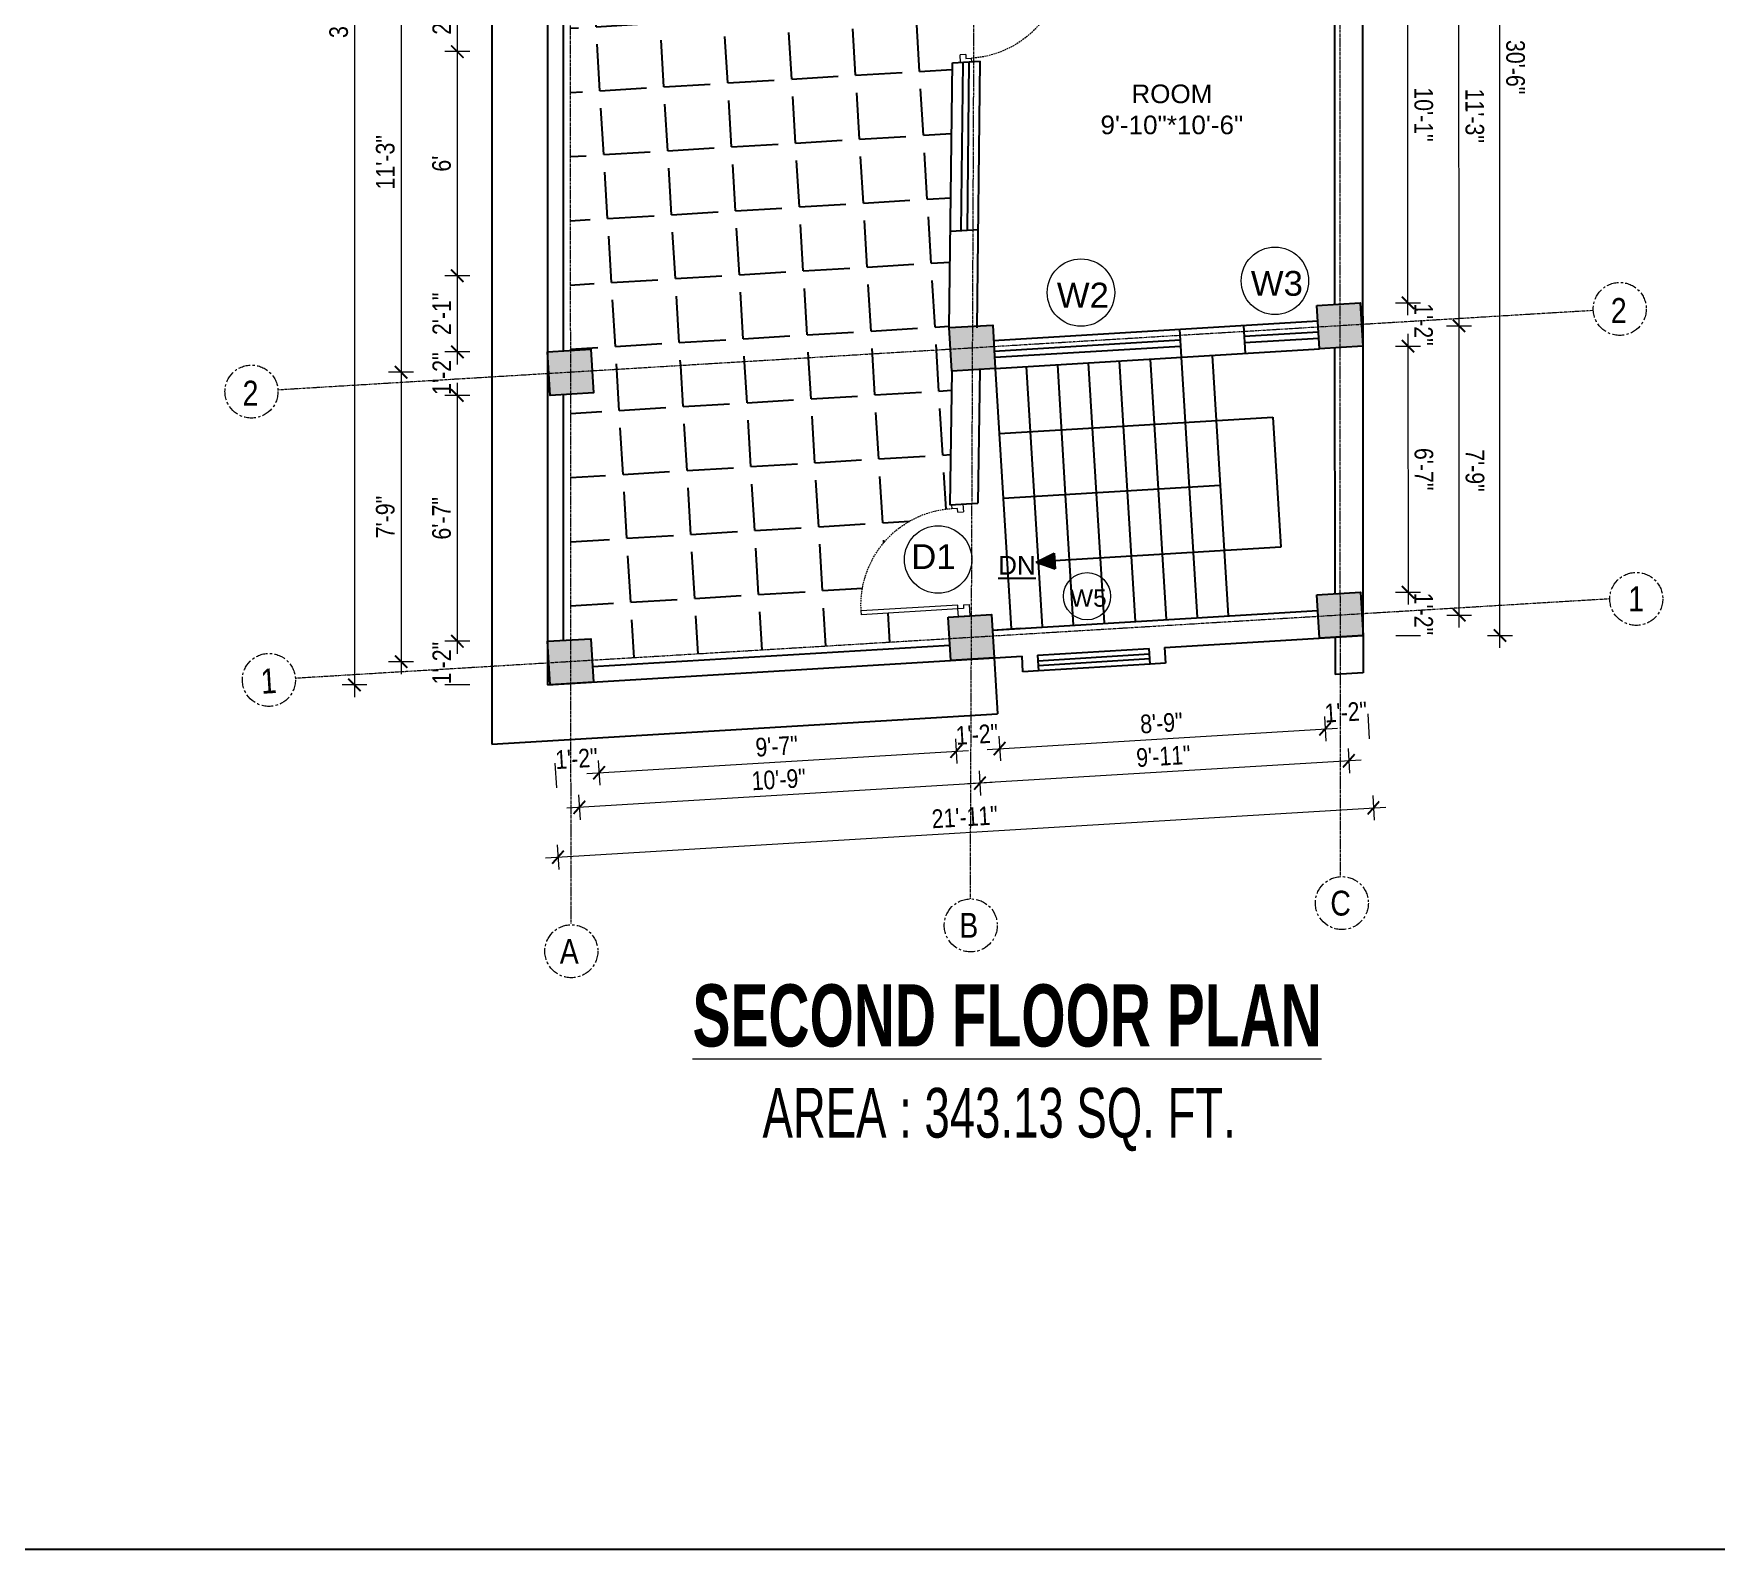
# Model space of a CAD drawing. Header units: inches. Extents: x -10117506 to -5032697, y -6529230 to -3254494.
# Drawn here: x -5048944 to -5048403, y -3257343 to -3256855 of the extents above; entities that cross this region are included whole.
import ezdxf

# ---------------------------------------------------------------- set-up
doc = ezdxf.new("R2010")
doc.units = ezdxf.units.IN
doc.header["$LTSCALE"] = 2
doc.header["$MEASUREMENT"] = 0
doc.header["$PDMODE"] = 34
doc.linetypes.add('CENTER', pattern=[2, 1.25, -0.25, 0.25, -0.25])
doc.linetypes.add('HIDDEN', pattern=[0.375, 0.25, -0.125])
doc.layers.get('0').update_dxf_attribs({"linetype": 'CONTINUOUS'})
doc.layers.get('DEFPOINTS').update_dxf_attribs({"color": 141, "linetype": 'CONTINUOUS'})
doc.layers.add('A-Hatch', color=7, linetype='CONTINUOUS')
for name, color, linetype, lineweight in [('Annotate-Lite.w', 177, 'CONTINUOUS', 9), ('Annotations-Bold.w', 177, 'CONTINUOUS', 13), ('DIM 1-100', 4, 'CONTINUOUS', 13), ('Door-Window.w', 4, 'CONTINUOUS', 15), ('TEXT', 181, 'CONTINUOUS', 25), ('Text-100.w', 254, 'CONTINUOUS', 9)]:
    doc.layers.add(name, color=color, linetype=linetype, lineweight=lineweight)
doc.styles.add('ARAIL', font='ARIALN.TTF')
doc.styles.add('Arial', font='arial.ttf', dxfattribs={"width": 0.8, "height": 12})
doc.styles.add('arial.', font='arial.ttf')
doc.styles.add('gaurav', font='arial.ttf')
doc.styles.get("Standard").update_dxf_attribs({"font": 'ARIALN.TTF'})
doc.dimstyles.new('1 by 96', dxfattribs={"dimtxt": 6, "dimasz": 4, "dimexe": 4, "dimexo": 4, "dimgap": 2, "dimtad": 1, "dimdec": 0, "dimzin": 0, "dimdsep": 46, "dimlunit": 4, "dimtxsty": 'Standard', "dimblk": 'ARCHTICK', "dimcen": 0, "dimdle": 4, "dimadec": 0, "dimazin": 0, "dimtfac": 1, "dimtdec": 0, "dimtix": 1, "dimtofl": 0, "dimtmove": 1, "dimatfit": 3, "dimldrblk": 'ARCHTICK', "dimfxl": 4, "dimfxlon": 1, "dimtolj": 1, "dimtzin": 0, "dimlwd": -1, "dimlwe": -1, "dimarcsym": 0})
pattern_1 = [(3.45713447, (-205718.823, 300270.725), (-1.243724074, 20.587466465), [15, -5.625]), (93.45713447, (-205718.823, 300270.725), (-20.587466465, -1.243724074), [15, -5.625])]

# ---------------------------------------------------------------- blocks, each defined once
blk = doc.blocks.new('3-0')
at = {"ltscale": 3}
for p, q in [((11063.05, 10097.68), (11065.97, 10099.9)), ((11063.05, 10097.68), (11064.53, 10095.73)), ((11065.99, 10096.84), (11064.53, 10095.73)), ((11065.25, 10097.81), (11066.71, 10098.92)), ((11065.99, 10096.84), (11065.25, 10097.81)), ((11065.97, 10099.9), (11066.71, 10098.92)), ((11085.5, 10074.13), (11110.32, 10092.96)), ((11086.24, 10073.15), (11111.05, 10091.97)), ((11111.05, 10091.97), (11110.32, 10092.96)), ((11084.04, 10073.02), (11082.57, 10071.91)), ((11082.57, 10071.91), (11084.79, 10068.98)), ((11084.04, 10073.02), (11084.78, 10072.04)), ((11084.78, 10072.04), (11086.24, 10073.15)), ((11084.79, 10068.98), (11087.72, 10071.2)), ((11086.24, 10073.15), (11085.5, 10074.13)), ((11087.72, 10071.2), (11086.24, 10073.15))]:
    blk.add_line(p, q, dxfattribs=at)
at = {"layer": 'Door-Window.w', "color": 9, "linetype": 'HIDDEN', "lineweight": 18}
blk.add_arc((11085.5, 10074.13), 31.16, 37.1906, 127.1465, dxfattribs=at)
blk = doc.blocks.new('*D1120')
at = {"layer": 'DEFPOINTS', "color": 0, "ltscale": 0.5, "transparency": 16777216}
for p in [(-5048778.03, -3257064.18), (-5048764.05, -3257063.33), (-5048762.29, -3257092.53)]:
    blk.add_point(p, dxfattribs=at)
at = {"layer": 'DIM 1-100', "color": 0, "ltscale": 0.5, "transparency": 16777216}
for p, q in [((-5048776.51, -3257089.38), (-5048776.02, -3257097.37)), ((-5048762.53, -3257088.54), (-5048762.05, -3257096.52))]:
    blk.add_line(p, q, dxfattribs=at)
at = {"layer": 'DIM 1-100', "color": 0, "ltscale": 0.5, "transparency": 16777216, "insert": (-5048769.58, -3257087.95), "char_height": 6, "attachment_point": 5, "rotation": 3.4571}
blk.add_mtext('\\A1;1\'-2"', dxfattribs=at)
blk = doc.blocks.new('_ArchTick')
at = {"color": 0, "linetype": 'ByBlock', "const_width": 0.15}
blk.add_lwpolyline([(-0.5, -0.5), (0.5, 0.5)], dxfattribs=at)
blk = doc.blocks.new('*D1121')
at = {"layer": 'DEFPOINTS', "color": 0, "ltscale": 0.5, "transparency": 16777216}
for p in [(-5048649.05, -3257056.39), (-5048764.05, -3257063.33), (-5048647.28, -3257085.58)]:
    blk.add_point(p, dxfattribs=at)
at = {"layer": 'DIM 1-100', "color": 0, "ltscale": 0.5, "transparency": 16777216}
for p, q in [((-5048647.52, -3257081.59), (-5048647.04, -3257089.57)), ((-5048766.28, -3257092.77), (-5048643.29, -3257085.34)), ((-5048762.53, -3257088.54), (-5048762.05, -3257096.52))]:
    blk.add_line(p, q, dxfattribs=at)
at = {"layer": 'DIM 1-100', "color": 0, "ltscale": 0.5, "transparency": 16777216, "xscale": 4, "yscale": 4, "zscale": 4}
for p, rotation in [((-5048647.28, -3257085.58), 3.457134468962462), ((-5048762.29, -3257092.53), 183.4571344689624)]:
    blk.add_blockref('_ArchTick', p, dxfattribs=dict(at, rotation=rotation))
at = {"layer": 'DIM 1-100', "color": 0, "ltscale": 0.5, "transparency": 16777216, "insert": (-5048705.09, -3257084), "char_height": 6, "attachment_point": 5, "rotation": 3.4571}
blk.add_mtext('\\A1;9\'-7"', dxfattribs=at)
blk = doc.blocks.new('*D1122')
at = {"layer": 'DEFPOINTS', "color": 0, "ltscale": 0.5, "transparency": 16777216}
for p in [(-5048635.07, -3257055.54), (-5048649.05, -3257056.39), (-5048633.31, -3257084.74)]:
    blk.add_point(p, dxfattribs=at)
at = {"layer": 'DIM 1-100', "color": 0, "ltscale": 0.5, "transparency": 16777216}
for p, q in [((-5048647.52, -3257081.59), (-5048647.04, -3257089.57)), ((-5048633.55, -3257080.75), (-5048633.07, -3257088.73))]:
    blk.add_line(p, q, dxfattribs=at)
at = {"layer": 'DIM 1-100', "color": 0, "ltscale": 0.5, "transparency": 16777216, "insert": (-5048640.6, -3257080.16), "char_height": 6, "attachment_point": 5, "rotation": 3.4571}
blk.add_mtext('\\A1;1\'-2"', dxfattribs=at)
blk = doc.blocks.new('*D1123')
at = {"layer": 'DEFPOINTS', "color": 0, "ltscale": 0.5, "transparency": 16777216}
for p in [(-5048530.26, -3257049.21), (-5048635.07, -3257055.54), (-5048528.5, -3257078.41)]:
    blk.add_point(p, dxfattribs=at)
at = {"layer": 'DIM 1-100', "color": 0, "ltscale": 0.5, "transparency": 16777216}
for p, q in [((-5048528.74, -3257074.41), (-5048528.26, -3257082.4)), ((-5048637.3, -3257084.98), (-5048524.51, -3257078.17)), ((-5048633.55, -3257080.75), (-5048633.07, -3257088.73))]:
    blk.add_line(p, q, dxfattribs=at)
at = {"layer": 'DIM 1-100', "color": 0, "ltscale": 0.5, "transparency": 16777216, "xscale": 4, "yscale": 4, "zscale": 4}
for p, rotation in [((-5048528.5, -3257078.41), 3.457134468962462), ((-5048633.31, -3257084.74), 183.4571344689624)]:
    blk.add_blockref('_ArchTick', p, dxfattribs=dict(at, rotation=rotation))
at = {"layer": 'DIM 1-100', "color": 0, "ltscale": 0.5, "transparency": 16777216, "insert": (-5048581.21, -3257076.52), "char_height": 6, "attachment_point": 5, "rotation": 3.4571}
blk.add_mtext('\\A1;8\'-9"', dxfattribs=at)
blk = doc.blocks.new('*D1124')
at = {"layer": 'DEFPOINTS', "color": 0, "ltscale": 0.5, "transparency": 16777216}
for p in [(-5048530.26, -3257049.21), (-5048516.29, -3257048.37), (-5048514.52, -3257077.56)]:
    blk.add_point(p, dxfattribs=at)
at = {"layer": 'DIM 1-100', "color": 0, "ltscale": 0.5, "transparency": 16777216}
for p, q in [((-5048528.74, -3257074.41), (-5048528.26, -3257082.4)), ((-5048514.76, -3257073.57), (-5048514.28, -3257081.55))]:
    blk.add_line(p, q, dxfattribs=at)
at = {"layer": 'DIM 1-100', "color": 0, "ltscale": 0.5, "transparency": 16777216, "insert": (-5048521.81, -3257072.98), "char_height": 6, "attachment_point": 5, "rotation": 3.4571}
blk.add_mtext('\\A1;1\'-2"', dxfattribs=at)
blk = doc.blocks.new('*D1125')
at = {"layer": 'DEFPOINTS', "color": 0, "ltscale": 0.5, "transparency": 16777216}
for p in [(-5048523.7, -3257041.8), (-5048642.48, -3257048.98), (-5048639.65, -3257095.86)]:
    blk.add_point(p, dxfattribs=at)
at = {"layer": 'DIM 1-100', "color": 0, "ltscale": 0.5, "transparency": 16777216}
for p, q in [((-5048521.11, -3257084.69), (-5048520.62, -3257092.67)), ((-5048516.87, -3257088.44), (-5048643.64, -3257096.1)), ((-5048639.89, -3257091.86), (-5048639.41, -3257099.85))]:
    blk.add_line(p, q, dxfattribs=at)
at = {"layer": 'DIM 1-100', "color": 0, "ltscale": 0.5, "transparency": 16777216, "xscale": 4, "yscale": 4, "zscale": 4}
for p, rotation in [((-5048520.86, -3257088.68), 3.45713446896247), ((-5048639.65, -3257095.86), 183.4571344689624)]:
    blk.add_blockref('_ArchTick', p, dxfattribs=dict(at, rotation=rotation))
at = {"layer": 'DIM 1-100', "color": 0, "ltscale": 0.5, "transparency": 16777216, "insert": (-5048580.56, -3257087.21), "char_height": 6, "attachment_point": 5, "rotation": 3.4571}
blk.add_mtext('\\A1;9\'-11"', dxfattribs=at)
blk = doc.blocks.new('*D1126')
at = {"layer": 'DEFPOINTS', "color": 0, "ltscale": 0.5, "transparency": 16777216}
for p in [(-5048642.48, -3257048.98), (-5048771.46, -3257056.77), (-5048768.63, -3257103.65)]:
    blk.add_point(p, dxfattribs=at)
at = {"layer": 'DIM 1-100', "color": 0, "ltscale": 0.5, "transparency": 16777216}
for p, q in [((-5048639.89, -3257091.86), (-5048639.41, -3257099.85)), ((-5048635.66, -3257095.62), (-5048772.62, -3257103.89)), ((-5048768.87, -3257099.66), (-5048768.39, -3257107.64))]:
    blk.add_line(p, q, dxfattribs=at)
at = {"layer": 'DIM 1-100', "color": 0, "ltscale": 0.5, "transparency": 16777216, "xscale": 4, "yscale": 4, "zscale": 4}
for p, rotation in [((-5048639.65, -3257095.86), 3.45713446896247), ((-5048768.63, -3257103.65), 183.4571344689624)]:
    blk.add_blockref('_ArchTick', p, dxfattribs=dict(at, rotation=rotation))
at = {"layer": 'DIM 1-100', "color": 0, "ltscale": 0.5, "transparency": 16777216, "insert": (-5048704.44, -3257094.7), "char_height": 6, "attachment_point": 5, "rotation": 3.4571}
blk.add_mtext('\\A1;10\'-9"', dxfattribs=at)
blk = doc.blocks.new('*D1127')
at = {"layer": 'DEFPOINTS', "color": 0, "ltscale": 0.5, "transparency": 16777216}
for p in [(-5048516.29, -3257048.37), (-5048778.87, -3257064.23), (-5048512.94, -3257103.84)]:
    blk.add_point(p, dxfattribs=at)
at = {"layer": 'DIM 1-100', "color": 0, "ltscale": 0.5, "transparency": 16777216}
for p, q in [((-5048779.51, -3257119.94), (-5048508.94, -3257103.6)), ((-5048513.18, -3257099.85), (-5048512.69, -3257107.83)), ((-5048775.76, -3257115.71), (-5048775.28, -3257123.69))]:
    blk.add_line(p, q, dxfattribs=at)
at = {"layer": 'DIM 1-100', "color": 0, "ltscale": 0.5, "transparency": 16777216, "xscale": 4, "yscale": 4, "zscale": 4}
for p, rotation in [((-5048512.94, -3257103.84), 3.457134468962462), ((-5048775.52, -3257119.7), 183.4571344689624)]:
    blk.add_blockref('_ArchTick', p, dxfattribs=dict(at, rotation=rotation))
at = {"layer": 'DIM 1-100', "color": 0, "ltscale": 0.5, "transparency": 16777216, "insert": (-5048644.53, -3257106.77), "char_height": 6, "attachment_point": 5, "rotation": 3.4571}
blk.add_mtext('\\A1;21\'-11"', dxfattribs=at)
blk = doc.blocks.new('*D1128')
at = {"layer": 'DEFPOINTS', "color": 0, "ltscale": 0.5, "transparency": 16777216}
for p in [(-5048523.74, -3256948.63), (-5048485.36, -3256948.62), (-5048523.7, -3257041.8)]:
    blk.add_point(p, dxfattribs=at)
at = {"layer": 'DIM 1-100', "color": 0, "ltscale": 0.5, "transparency": 16777216}
for p, q in [((-5048485.32, -3257045.78), (-5048485.37, -3256944.62)), ((-5048489.36, -3256948.62), (-5048481.36, -3256948.61)), ((-5048489.32, -3257041.79), (-5048481.32, -3257041.78))]:
    blk.add_line(p, q, dxfattribs=at)
at = {"layer": 'DIM 1-100', "color": 0, "ltscale": 0.5, "transparency": 16777216, "xscale": 4, "yscale": 4, "zscale": 4}
for p, rotation in [((-5048485.36, -3256948.62), 90.02489108043177), ((-5048485.32, -3257041.78), 270.0248910804318)]:
    blk.add_blockref('_ArchTick', p, dxfattribs=dict(at, rotation=rotation))
at = {"layer": 'DIM 1-100', "color": 0, "ltscale": 0.5, "transparency": 16777216, "insert": (-5048480.28, -3256995.2), "char_height": 6, "attachment_point": 5, "rotation": 270.0249}
blk.add_mtext('\\A1;7\'-9"', dxfattribs=at)
blk = doc.blocks.new('*D1129')
at = {"layer": 'DEFPOINTS', "color": 0, "ltscale": 0.5, "transparency": 16777216}
for p in [(-5048516.45, -3256682.37), (-5048472.35, -3256682.35), (-5048516.29, -3257048.37)]:
    blk.add_point(p, dxfattribs=at)
at = {"layer": 'DIM 1-100', "color": 0, "ltscale": 0.5, "transparency": 16777216}
for p, q in [((-5048472.19, -3257052.35), (-5048472.35, -3256678.35)), ((-5048476.35, -3256682.35), (-5048468.35, -3256682.34)), ((-5048476.19, -3257048.35), (-5048468.19, -3257048.34))]:
    blk.add_line(p, q, dxfattribs=at)
at = {"layer": 'DIM 1-100', "color": 0, "ltscale": 0.5, "transparency": 16777216, "xscale": 4, "yscale": 4, "zscale": 4}
for p, rotation in [((-5048472.35, -3256682.35), 90.02489108051843), ((-5048472.19, -3257048.35), 270.0248910805184)]:
    blk.add_blockref('_ArchTick', p, dxfattribs=dict(at, rotation=rotation))
at = {"layer": 'DIM 1-100', "color": 0, "ltscale": 0.5, "transparency": 16777216, "insert": (-5048467.21, -3256865.34), "char_height": 6, "attachment_point": 5, "rotation": 270.0249}
blk.add_mtext('\\A1;30\'-6"', dxfattribs=at)
blk = doc.blocks.new('*D1130')
at = {"layer": 'DEFPOINTS', "color": 0, "ltscale": 0.5, "transparency": 16777216}
for p in [(-5048517.17, -3256941.22), (-5048501.82, -3256941.22), (-5048516.33, -3256955.2)]:
    blk.add_point(p, dxfattribs=at)
at = {"layer": 'DIM 1-100', "color": 0, "ltscale": 0.5, "transparency": 16777216}
for p, q in [((-5048505.82, -3256941.22), (-5048497.82, -3256941.22)), ((-5048505.81, -3256955.19), (-5048497.81, -3256955.19))]:
    blk.add_line(p, q, dxfattribs=at)
at = {"layer": 'DIM 1-100', "color": 0, "ltscale": 0.5, "transparency": 16777216, "insert": (-5048496.8, -3256948.2), "char_height": 6, "attachment_point": 5, "rotation": 270.0249}
blk.add_mtext('\\A1;1\'-2"', dxfattribs=at)
blk = doc.blocks.new('*D1131')
at = {"layer": 'DEFPOINTS', "color": 0, "ltscale": 0.5, "transparency": 16777216}
for p in [(-5048516.33, -3256955.2), (-5048517.13, -3257034.39), (-5048501.78, -3257034.38)]:
    blk.add_point(p, dxfattribs=at)
at = {"layer": 'DIM 1-100', "color": 0, "ltscale": 0.5, "transparency": 16777216}
for p, q in [((-5048501.82, -3256951.19), (-5048501.78, -3257038.38)), ((-5048505.81, -3256955.19), (-5048497.81, -3256955.19)), ((-5048505.78, -3257034.39), (-5048497.78, -3257034.38))]:
    blk.add_line(p, q, dxfattribs=at)
at = {"layer": 'DIM 1-100', "color": 0, "ltscale": 0.5, "transparency": 16777216, "xscale": 4, "yscale": 4, "zscale": 4}
for p, rotation in [((-5048501.81, -3256955.19), 90.02489108108311), ((-5048501.78, -3257034.38), 270.0248910810831)]:
    blk.add_blockref('_ArchTick', p, dxfattribs=dict(at, rotation=rotation))
at = {"layer": 'DIM 1-100', "color": 0, "ltscale": 0.5, "transparency": 16777216, "insert": (-5048496.73, -3256994.79), "char_height": 6, "attachment_point": 5, "rotation": 270.0249}
blk.add_mtext('\\A1;6\'-7"', dxfattribs=at)
blk = doc.blocks.new('*D1132')
at = {"layer": 'DEFPOINTS', "color": 0, "ltscale": 0.5, "transparency": 16777216}
for p in [(-5048517.13, -3257034.39), (-5048516.29, -3257048.37), (-5048501.77, -3257048.36)]:
    blk.add_point(p, dxfattribs=at)
at = {"layer": 'DIM 1-100', "color": 0, "ltscale": 0.5, "transparency": 16777216}
for p, q in [((-5048505.78, -3257034.39), (-5048497.78, -3257034.38)), ((-5048505.77, -3257048.36), (-5048497.77, -3257048.36))]:
    blk.add_line(p, q, dxfattribs=at)
at = {"layer": 'DIM 1-100', "color": 0, "ltscale": 0.5, "transparency": 16777216, "insert": (-5048496.76, -3257041.37), "char_height": 6, "attachment_point": 5, "rotation": 270.0249}
blk.add_mtext('\\A1;1\'-2"', dxfattribs=at)
blk = doc.blocks.new('*D1133')
at = {"layer": 'DEFPOINTS', "color": 0, "ltscale": 0.5, "transparency": 16777216}
for p in [(-5048516.39, -3256819.96), (-5048501.87, -3256819.95), (-5048517.17, -3256941.22)]:
    blk.add_point(p, dxfattribs=at)
at = {"layer": 'DIM 1-100', "color": 0, "ltscale": 0.5, "transparency": 16777216}
for p, q in [((-5048501.82, -3256945.22), (-5048501.87, -3256815.95)), ((-5048505.87, -3256819.95), (-5048497.87, -3256819.95)), ((-5048505.82, -3256941.22), (-5048497.82, -3256941.22))]:
    blk.add_line(p, q, dxfattribs=at)
at = {"layer": 'DIM 1-100', "color": 0, "ltscale": 0.5, "transparency": 16777216, "xscale": 4, "yscale": 4, "zscale": 4}
for p, rotation in [((-5048501.87, -3256819.95), 90.02489108108311), ((-5048501.82, -3256941.22), 270.0248910810831)]:
    blk.add_blockref('_ArchTick', p, dxfattribs=dict(at, rotation=rotation))
at = {"layer": 'DIM 1-100', "color": 0, "ltscale": 0.5, "transparency": 16777216, "insert": (-5048496.78, -3256880.58), "char_height": 6, "attachment_point": 5, "rotation": 270.0249}
blk.add_mtext('\\A1;10\'-1"', dxfattribs=at)
blk = doc.blocks.new('*D1145')
at = {"layer": 'DEFPOINTS', "color": 0, "ltscale": 0.5, "transparency": 16777216}
for p in [(-5048523.8, -3256813.39), (-5048485.42, -3256813.37), (-5048523.74, -3256948.63)]:
    blk.add_point(p, dxfattribs=at)
at = {"layer": 'DIM 1-100', "color": 0, "ltscale": 0.5, "transparency": 16777216}
for p, q in [((-5048485.36, -3256952.62), (-5048485.43, -3256809.37)), ((-5048489.42, -3256813.38), (-5048481.42, -3256813.37)), ((-5048489.36, -3256948.62), (-5048481.36, -3256948.61))]:
    blk.add_line(p, q, dxfattribs=at)
at = {"layer": 'DIM 1-100', "color": 0, "ltscale": 0.5, "transparency": 16777216, "xscale": 4, "yscale": 4, "zscale": 4}
for p, rotation in [((-5048485.42, -3256813.37), 90.02489108108311), ((-5048485.36, -3256948.62), 270.0248910810831)]:
    blk.add_blockref('_ArchTick', p, dxfattribs=dict(at, rotation=rotation))
at = {"layer": 'DIM 1-100', "color": 0, "ltscale": 0.5, "transparency": 16777216, "insert": (-5048480.33, -3256880.99), "char_height": 6, "attachment_point": 5, "rotation": 270.0249}
blk.add_mtext('\\A1;11\'-3"', dxfattribs=at)
blk = doc.blocks.new('*D1100')
at = {"layer": 'DEFPOINTS', "color": 0, "ltscale": 0.5, "transparency": 16777216}
for p in [(-5048778.03, -3256835.76), (-5048807.93, -3256860.36), (-5048778.87, -3256860.36)]:
    blk.add_point(p, dxfattribs=at)
at = {"layer": 'DIM 1-100', "color": 0, "ltscale": 0.5, "transparency": 16777216}
for p, q in [((-5048807.93, -3256831.76), (-5048807.93, -3256864.36)), ((-5048803.93, -3256835.76), (-5048811.93, -3256835.76)), ((-5048803.93, -3256860.36), (-5048811.93, -3256860.36))]:
    blk.add_line(p, q, dxfattribs=at)
at = {"layer": 'DIM 1-100', "color": 0, "ltscale": 0.5, "transparency": 16777216, "xscale": 4, "yscale": 4, "zscale": 4}
for p, rotation in [((-5048807.93, -3256835.76), 90), ((-5048807.93, -3256860.36), 270)]:
    blk.add_blockref('_ArchTick', p, dxfattribs=dict(at, rotation=rotation))
at = {"layer": 'DIM 1-100', "color": 0, "ltscale": 0.5, "transparency": 16777216, "insert": (-5048812.94, -3256848.06), "char_height": 6, "attachment_point": 5, "rotation": 90}
blk.add_mtext('\\A1;2\'-1"', dxfattribs=at)
blk = doc.blocks.new('*D1101')
at = {"layer": 'DEFPOINTS', "color": 0, "ltscale": 0.5, "transparency": 16777216}
for p in [(-5048778.87, -3256860.36), (-5048807.93, -3256932.49), (-5048778.87, -3256932.49)]:
    blk.add_point(p, dxfattribs=at)
at = {"layer": 'DIM 1-100', "color": 0, "ltscale": 0.5, "transparency": 16777216}
for p, q in [((-5048803.93, -3256860.36), (-5048811.93, -3256860.36)), ((-5048807.93, -3256856.36), (-5048807.93, -3256936.49)), ((-5048803.93, -3256932.49), (-5048811.93, -3256932.49))]:
    blk.add_line(p, q, dxfattribs=at)
at = {"layer": 'DIM 1-100', "color": 0, "ltscale": 0.5, "transparency": 16777216, "xscale": 4, "yscale": 4, "zscale": 4}
for p, rotation in [((-5048807.93, -3256860.36), 90), ((-5048807.93, -3256932.49), 270)]:
    blk.add_blockref('_ArchTick', p, dxfattribs=dict(at, rotation=rotation))
at = {"layer": 'DIM 1-100', "color": 0, "ltscale": 0.5, "transparency": 16777216, "insert": (-5048812.99, -3256896.42), "char_height": 6, "attachment_point": 5, "rotation": 90}
blk.add_mtext("\\A1;6'", dxfattribs=at)
blk = doc.blocks.new('*D1102')
at = {"layer": 'DEFPOINTS', "color": 0, "ltscale": 0.5, "transparency": 16777216}
for p in [(-5048778.87, -3256932.49), (-5048807.93, -3256957.03), (-5048778.87, -3256957.03)]:
    blk.add_point(p, dxfattribs=at)
at = {"layer": 'DIM 1-100', "color": 0, "ltscale": 0.5, "transparency": 16777216}
for p, q in [((-5048807.93, -3256928.49), (-5048807.93, -3256961.03)), ((-5048803.93, -3256932.49), (-5048811.93, -3256932.49)), ((-5048803.93, -3256957.03), (-5048811.93, -3256957.03))]:
    blk.add_line(p, q, dxfattribs=at)
at = {"layer": 'DIM 1-100', "color": 0, "ltscale": 0.5, "transparency": 16777216, "xscale": 4, "yscale": 4, "zscale": 4}
for p, rotation in [((-5048807.93, -3256932.49), 90), ((-5048807.93, -3256957.03), 270)]:
    blk.add_blockref('_ArchTick', p, dxfattribs=dict(at, rotation=rotation))
at = {"layer": 'DIM 1-100', "color": 0, "ltscale": 0.5, "transparency": 16777216, "insert": (-5048812.94, -3256944.76), "char_height": 6, "attachment_point": 5, "rotation": 90}
blk.add_mtext('\\A1;2\'-1"', dxfattribs=at)
blk = doc.blocks.new('*D1103')
at = {"layer": 'DEFPOINTS', "color": 0, "ltscale": 0.5, "transparency": 16777216}
for p in [(-5048778.87, -3256957.03), (-5048807.93, -3256971.01), (-5048778.03, -3256971.01)]:
    blk.add_point(p, dxfattribs=at)
at = {"layer": 'DIM 1-100', "color": 0, "ltscale": 0.5, "transparency": 16777216}
for p, q in [((-5048803.93, -3256957.03), (-5048811.93, -3256957.03)), ((-5048803.93, -3256971.01), (-5048811.93, -3256971.01))]:
    blk.add_line(p, q, dxfattribs=at)
at = {"layer": 'DIM 1-100', "color": 0, "ltscale": 0.5, "transparency": 16777216, "insert": (-5048812.94, -3256964.02), "char_height": 6, "attachment_point": 5, "rotation": 90}
blk.add_mtext('\\A1;1\'-2"', dxfattribs=at)
blk = doc.blocks.new('*D1104')
at = {"layer": 'DEFPOINTS', "color": 0, "ltscale": 0.5, "transparency": 16777216}
for p in [(-5048778.03, -3256971.01), (-5048807.93, -3257050.2), (-5048778.87, -3257050.2)]:
    blk.add_point(p, dxfattribs=at)
at = {"layer": 'DIM 1-100', "color": 0, "ltscale": 0.5, "transparency": 16777216}
for p, q in [((-5048807.93, -3256967.01), (-5048807.93, -3257054.2)), ((-5048803.93, -3256971.01), (-5048811.93, -3256971.01)), ((-5048803.93, -3257050.2), (-5048811.93, -3257050.2))]:
    blk.add_line(p, q, dxfattribs=at)
at = {"layer": 'DIM 1-100', "color": 0, "ltscale": 0.5, "transparency": 16777216, "xscale": 4, "yscale": 4, "zscale": 4}
for p, rotation in [((-5048807.93, -3256971.01), 90), ((-5048807.93, -3257050.2), 270)]:
    blk.add_blockref('_ArchTick', p, dxfattribs=dict(at, rotation=rotation))
at = {"layer": 'DIM 1-100', "color": 0, "ltscale": 0.5, "transparency": 16777216, "insert": (-5048812.99, -3257010.61), "char_height": 6, "attachment_point": 5, "rotation": 90}
blk.add_mtext('\\A1;6\'-7"', dxfattribs=at)
blk = doc.blocks.new('*D1105')
at = {"layer": 'DEFPOINTS', "color": 0, "ltscale": 0.5, "transparency": 16777216}
for p in [(-5048778.87, -3257050.2), (-5048807.93, -3257064.23), (-5048778.87, -3257064.23)]:
    blk.add_point(p, dxfattribs=at)
at = {"layer": 'DIM 1-100', "color": 0, "ltscale": 0.5, "transparency": 16777216}
for p, q in [((-5048803.93, -3257050.2), (-5048811.93, -3257050.2)), ((-5048803.93, -3257064.23), (-5048811.93, -3257064.23))]:
    blk.add_line(p, q, dxfattribs=at)
at = {"layer": 'DIM 1-100', "color": 0, "ltscale": 0.5, "transparency": 16777216, "insert": (-5048812.94, -3257057.22), "char_height": 6, "attachment_point": 5, "rotation": 90}
blk.add_mtext('\\A1;1\'-2"', dxfattribs=at)
blk = doc.blocks.new('*D1112')
at = {"layer": 'DEFPOINTS', "color": 0, "ltscale": 0.5, "transparency": 16777216}
for p in [(-5048771.46, -3256828.35), (-5048826.04, -3256963.6), (-5048771.53, -3256963.6)]:
    blk.add_point(p, dxfattribs=at)
at = {"layer": 'DIM 1-100', "color": 0, "ltscale": 0.5, "transparency": 16777216}
for p, q in [((-5048826.04, -3256824.35), (-5048826.04, -3256967.6)), ((-5048822.04, -3256828.35), (-5048830.04, -3256828.35)), ((-5048822.04, -3256963.6), (-5048830.04, -3256963.6))]:
    blk.add_line(p, q, dxfattribs=at)
at = {"layer": 'DIM 1-100', "color": 0, "ltscale": 0.5, "transparency": 16777216, "xscale": 4, "yscale": 4, "zscale": 4}
for p, rotation in [((-5048826.04, -3256828.35), 90), ((-5048826.04, -3256963.6), 270)]:
    blk.add_blockref('_ArchTick', p, dxfattribs=dict(at, rotation=rotation))
at = {"layer": 'DIM 1-100', "color": 0, "ltscale": 0.5, "transparency": 16777216, "insert": (-5048831.11, -3256895.98), "char_height": 6, "attachment_point": 5, "rotation": 90}
blk.add_mtext('\\A1;11\'-3"', dxfattribs=at)
blk = doc.blocks.new('*D1113')
at = {"layer": 'DEFPOINTS', "color": 0, "ltscale": 0.5, "transparency": 16777216}
for p in [(-5048771.53, -3256963.6), (-5048826.04, -3257056.77), (-5048771.46, -3257056.77)]:
    blk.add_point(p, dxfattribs=at)
at = {"layer": 'DIM 1-100', "color": 0, "ltscale": 0.5, "transparency": 16777216}
for p, q in [((-5048822.04, -3256963.6), (-5048830.04, -3256963.6)), ((-5048826.04, -3256959.6), (-5048826.04, -3257060.77)), ((-5048822.04, -3257056.77), (-5048830.04, -3257056.77))]:
    blk.add_line(p, q, dxfattribs=at)
at = {"layer": 'DIM 1-100', "color": 0, "ltscale": 0.5, "transparency": 16777216, "xscale": 4, "yscale": 4, "zscale": 4}
for p, rotation in [((-5048826.04, -3256963.6), 90), ((-5048826.04, -3257056.77), 270)]:
    blk.add_blockref('_ArchTick', p, dxfattribs=dict(at, rotation=rotation))
at = {"layer": 'DIM 1-100', "color": 0, "ltscale": 0.5, "transparency": 16777216, "insert": (-5048831.11, -3257010.19), "char_height": 6, "attachment_point": 5, "rotation": 90}
blk.add_mtext('\\A1;7\'-9"', dxfattribs=at)
blk = doc.blocks.new('*D1114')
at = {"layer": 'DEFPOINTS', "color": 0, "ltscale": 0.5, "transparency": 16777216}
for p in [(-5048778.87, -3256630.18), (-5048841.05, -3257064.23), (-5048778.87, -3257064.23)]:
    blk.add_point(p, dxfattribs=at)
at = {"layer": 'DIM 1-100', "color": 0, "ltscale": 0.5, "transparency": 16777216}
for p, q in [((-5048841.05, -3256626.18), (-5048841.05, -3257068.23)), ((-5048837.05, -3256630.18), (-5048845.05, -3256630.18)), ((-5048837.05, -3257064.23), (-5048845.05, -3257064.23))]:
    blk.add_line(p, q, dxfattribs=at)
at = {"layer": 'DIM 1-100', "color": 0, "ltscale": 0.5, "transparency": 16777216, "xscale": 4, "yscale": 4, "zscale": 4}
for p, rotation in [((-5048841.05, -3256630.18), 90), ((-5048841.05, -3257064.23), 270)]:
    blk.add_blockref('_ArchTick', p, dxfattribs=dict(at, rotation=rotation))
at = {"layer": 'DIM 1-100', "color": 0, "ltscale": 0.5, "transparency": 16777216, "insert": (-5048846.11, -3256847.2), "char_height": 6, "attachment_point": 5, "rotation": 90}
blk.add_mtext('\\A1;36\'-2"', dxfattribs=at)

msp = doc.modelspace()

# ---------------------------------------------------------------- hatches: boundary and pattern name
at = {"ltscale": 0.5}
for points in [[(-5048517.17, -3256941.22), (-5048531.15, -3256942.07), (-5048530.3, -3256956.04), (-5048516.33, -3256955.2)], [(-5048635.53, -3256948.37), (-5048649.51, -3256949.22), (-5048648.66, -3256963.19), (-5048634.69, -3256962.35)], [(-5048764.9, -3256956.19), (-5048778.87, -3256957.03), (-5048778.03, -3256971.01), (-5048764.05, -3256970.16)], [(-5048517.13, -3257034.39), (-5048531.11, -3257035.24), (-5048530.26, -3257049.21), (-5048516.29, -3257048.37)], [(-5048635.91, -3257041.57), (-5048649.89, -3257042.41), (-5048649.05, -3257056.39), (-5048635.07, -3257055.54)], [(-5048764.9, -3257049.36), (-5048778.87, -3257050.2), (-5048778.03, -3257064.18), (-5048764.05, -3257063.33)]]:
    msp.add_hatch(color=1, dxfattribs=at).paths.add_polyline_path(points)
at = {"layer": 'A-Hatch', "ltscale": 0.5}
h = msp.add_hatch(dxfattribs=at)
h.set_pattern_fill('ANGLE', color=256, scale=75, angle=3.4571)
h.set_pattern_definition(pattern_1)
h.paths.add_polyline_path([(-5048648.41, -3256822.87), (-5048648.53, -3256820.93), (-5048764.48, -3256827.93), (-5048764.05, -3256834.92), (-5048771.63, -3256835.38), (-5048771.54, -3256956.59), (-5048764.9, -3256956.19), (-5048764.48, -3256963.18), (-5048649.31, -3256956.22), (-5048649.29, -3256952.86), (-5048649.51, -3256949.22), (-5048648.92, -3256898.32)])
h = msp.add_hatch(dxfattribs=at)
h.set_pattern_fill('ANGLE', color=256, scale=75, angle=3.4571)
h.set_pattern_definition(pattern_1)
edge = h.paths.add_edge_path()
edge.add_line((-5048648.66, -3256963.19), (-5048649.08, -3256956.21))
edge.add_line((-5048649.08, -3256956.21), (-5048764.48, -3256963.18))
edge.add_line((-5048764.48, -3256963.18), (-5048764.05, -3256970.16))
edge.add_line((-5048764.05, -3256970.16), (-5048771.53, -3256970.62))
edge.add_line((-5048771.53, -3256970.62), (-5048771.47, -3257049.76))
edge.add_line((-5048771.47, -3257049.76), (-5048764.9, -3257049.36))
edge.add_line((-5048764.9, -3257049.36), (-5048764.48, -3257056.35))
edge.add_line((-5048764.48, -3257056.35), (-5048649.47, -3257049.4))
edge.add_line((-5048649.47, -3257049.4), (-5048649.89, -3257042.41))
edge.add_line((-5048649.89, -3257042.41), (-5048649.85, -3257039.96))
edge.add_line((-5048649.85, -3257039.96), (-5048677.79, -3257041.64))
edge.add_line((-5048677.79, -3257041.64), (-5048677.89, -3257040.42))
edge.add_ellipse((-5048646.79, -3257038.54), major_axis=(23.64, 20.29), ratio=1, start_angle=54.0658, end_angle=142.8114, ccw=False)
edge.add_line((-5048649.35, -3257007.49), (-5048648.66, -3256963.19))
h = msp.add_hatch(dxfattribs=at)
h.set_pattern_fill('ANSI31', color=256, angle=3.4571)
h.set_pattern_definition([(48.4571344673, (-163130.3884, 302835.60131), (-0.093557471946, 0.0828975237451), [])])
h.paths.add_polyline_path([(-5048621.53, -3257024.67), (-5048615.47, -3257026.82), (-5048615.78, -3257021.81)])

# ---------------------------------------------------------------- linework, layer by layer
at = {"ltscale": 0.5}
for p, q in [((-5048796.87, -3256631.67), (-5048796.87, -3257083.35)), ((-5048516.29, -3257048.37), (-5048516.45, -3256682.37)), ((-5048525.33, -3256941.72), (-5048525.39, -3256820.5)), ((-5048778.87, -3256830.8), (-5048778.87, -3257064.23)), ((-5048773.87, -3256835.51), (-5048773.87, -3256956.73)), ((-5048649.51, -3256949.22), (-5048648.52, -3256864)), ((-5048648.52, -3256864), (-5048639.52, -3256863.46)), ((-5048645.65, -3256917.93), (-5048645.08, -3256863.8)), ((-5048643.64, -3256917.81), (-5048643.08, -3256863.68)), ((-5048640.51, -3256949.32), (-5048639.52, -3256863.46)), ((-5048649.15, -3256918.14), (-5048640.14, -3256917.6)), ((-5048635.23, -3256953.37), (-5048530.84, -3256947.06)), ((-5048575.34, -3256949.75), (-5048574.8, -3256958.73)), ((-5048554.8, -3256948.51), (-5048554.26, -3256957.49)), ((-5048554.59, -3256952), (-5048530.63, -3256950.55)), ((-5048554.47, -3256954), (-5048530.51, -3256952.55)), ((-5048575.13, -3256953.24), (-5048635.02, -3256956.86)), ((-5048575.01, -3256955.24), (-5048634.9, -3256958.86)), ((-5048634.69, -3256962.35), (-5048530.3, -3256956.04)), ((-5048564.82, -3256958.13), (-5048562.28, -3257000.05)), ((-5048525.29, -3257034.88), (-5048525.33, -3256955.74)), ((-5048648.66, -3256963.19), (-5048649.33, -3257006.31)), ((-5048639.65, -3256962.65), (-5048640.32, -3257005.77)), ((-5048634.69, -3256962.35), (-5048632.16, -3257004.27)), ((-5048624.71, -3256961.75), (-5048622.17, -3257003.67)), ((-5048614.72, -3256961.14), (-5048612.19, -3257003.07)), ((-5048604.74, -3256960.54), (-5048602.21, -3257002.46)), ((-5048594.76, -3256959.94), (-5048592.23, -3257001.86)), ((-5048584.78, -3256959.33), (-5048582.25, -3257001.26)), ((-5048574.8, -3256958.73), (-5048572.26, -3257000.65)), ((-5048773.87, -3256970.76), (-5048773.87, -3257049.9)), ((-5048633.42, -3256983.31), (-5048545.32, -3256977.99)), ((-5048545.32, -3256977.99), (-5048542.79, -3257019.91)), ((-5048562.28, -3257000.05), (-5048632.16, -3257004.27)), ((-5048582.25, -3257001.26), (-5048579.71, -3257043.18)), ((-5048572.26, -3257000.65), (-5048569.73, -3257042.58)), ((-5048562.28, -3257000.05), (-5048559.75, -3257041.97)), ((-5048649.33, -3257006.31), (-5048640.32, -3257005.77)), ((-5048632.16, -3257004.27), (-5048629.62, -3257046.2)), ((-5048622.17, -3257003.67), (-5048619.64, -3257045.59)), ((-5048612.19, -3257003.07), (-5048609.66, -3257044.99)), ((-5048602.21, -3257002.46), (-5048599.68, -3257044.39)), ((-5048592.23, -3257001.86), (-5048589.7, -3257043.78)), ((-5048621.53, -3257024.67), (-5048615.78, -3257021.81)), ((-5048615.78, -3257021.81), (-5048615.47, -3257026.82)), ((-5048542.79, -3257019.91), (-5048615.62, -3257024.31)), ((-5048621.53, -3257024.67), (-5048615.47, -3257026.82)), ((-5048635.61, -3257046.56), (-5048530.8, -3257040.23)), ((-5048635.61, -3257046.56), (-5048626.63, -3257046.02)), ((-5048580.17, -3257052.22), (-5048516.29, -3257048.37)), ((-5048525.29, -3257048.91), (-5048525.28, -3257060.93)), ((-5048516.29, -3257048.37), (-5048516.28, -3257060.39)), ((-5048778.87, -3257064.23), (-5048626.09, -3257055)), ((-5048764.36, -3257058.34), (-5048649.35, -3257051.39)), ((-5048635.07, -3257055.54), (-5048633.99, -3257073.51)), ((-5048625.79, -3257059.99), (-5048626.09, -3257055)), ((-5048621.1, -3257054.7), (-5048585.16, -3257052.53)), ((-5048621.1, -3257054.7), (-5048620.79, -3257059.69)), ((-5048620.99, -3257056.44), (-5048585.06, -3257054.27)), ((-5048620.9, -3257057.94), (-5048584.97, -3257055.77)), ((-5048584.86, -3257057.52), (-5048585.16, -3257052.53)), ((-5048580.17, -3257052.22), (-5048579.87, -3257057.22)), ((-5048620.79, -3257059.69), (-5048625.79, -3257059.99)), ((-5048584.86, -3257057.52), (-5048620.79, -3257059.69)), ((-5048579.87, -3257057.22), (-5048584.86, -3257057.52)), ((-5048516.28, -3257060.39), (-5048525.28, -3257060.93)), ((-5048796.87, -3257083.35), (-5048633.99, -3257073.51))]:
    msp.add_line(p, q, dxfattribs=at)
for points in [[(-5051055.86, -3256391.09), (-5047761.72, -3256391.09), (-5047761.72, -3257342.55), (-5051055.86, -3257342.55)], [(-5048531.15, -3256942.07), (-5048517.17, -3256941.22), (-5048516.33, -3256955.2), (-5048530.3, -3256956.04)], [(-5048649.51, -3256949.22), (-5048635.53, -3256948.37), (-5048634.69, -3256962.35), (-5048648.66, -3256963.19)], [(-5048778.87, -3256957.03), (-5048764.9, -3256956.19), (-5048764.05, -3256970.16), (-5048778.03, -3256971.01)], [(-5048531.11, -3257035.24), (-5048517.13, -3257034.39), (-5048516.29, -3257048.37), (-5048530.26, -3257049.21)], [(-5048649.89, -3257042.41), (-5048635.91, -3257041.57), (-5048635.07, -3257055.54), (-5048649.05, -3257056.39)], [(-5048778.87, -3257050.2), (-5048764.9, -3257049.36), (-5048764.05, -3257063.33), (-5048778.03, -3257064.18)]]:
    msp.add_lwpolyline(points, close=True, dxfattribs=at)
at = {"layer": 'Annotate-Lite.w', "ltscale": 0.005}
for centre, radius in [((-5048544.66, -3256934.15), 10.86), ((-5048607.12, -3256937.93), 10.86), ((-5048653.11, -3257023.85), 10.86), ((-5048605.16, -3257035.68), 7.6)]:
    msp.add_circle(centre, radius, dxfattribs=at)
at = {"layer": 'Annotations-Bold.w', "linetype": 'CENTER', "ltscale": 0.3}
for p, q in [((-5048523.92, -3256545.08), (-5048523.66, -3257126.13)), ((-5048640.44, -3256550.67), (-5048642.83, -3257133.13)), ((-5048771.83, -3256558.03), (-5048771.4, -3257141.1)), ((-5048442.43, -3256943.72), (-5048865.7, -3256969.29)), ((-5048436.83, -3257036.55), (-5048860.09, -3257062.12))]:
    msp.add_line(p, q, dxfattribs=at)
at = {"layer": 'Annotations-Bold.w', "linetype": 'CENTER', "ltscale": 1.5}
for centre in [(-5048433.62, -3256943.19), (-5048874.22, -3256969.81), (-5048428.29, -3257036.55), (-5048868.61, -3257062.64), (-5048523.1, -3257134.47), (-5048642.61, -3257141.66), (-5048771.22, -3257149.99)]:
    msp.add_circle(centre, 8.53, dxfattribs=at)

# ---------------------------------------------------------------- block references
at = {"layer": 'Door-Window.w', "linetype": 'ByBlock', "xscale": -0.9997910043702506, "yscale": 0.9997910037636757, "zscale": 0.9997910039624012}
for p, rotation in [((-5063614.33, -3256409.08), 220.6477296775701), ((-5033676.68, -3257460.82), 40.64772967757015)]:
    msp.add_blockref('3-0', p, dxfattribs=dict(at, rotation=rotation))

# ---------------------------------------------------------------- texts
at = {"layer": 'Annotate-Lite.w', "ltscale": 0.005, "style": 'gaurav'}
for s, insert, char_height, attachment_point in [('W3', (-5048552.41, -3256930.96), 8, 1), ('W2', (-5048614.87, -3256934.74), 8, 1), ('D1', (-5048647.48, -3257018.94), 8, 3), ('W5', (-5048610.58, -3257033.45), 5.6, 1)]:
    msp.add_mtext_dynamic_manual_height_columns(s, width=8, gutter_width=100, heights=[0], dxfattribs=dict(at, insert=insert, char_height=char_height, attachment_point=attachment_point))
at = {"layer": 'Annotations-Bold.w', "linetype": 'CENTER', "ltscale": 1.5, "char_height": 8, "attachment_point": 1, "style": 'ARAIL'}
for s, insert in [('2', (-5048436.49, -3256939.68)), ('2', (-5048877.08, -3256966.3)), ('1', (-5048430.88, -3257032.51)), ('C', (-5048526.81, -3257130.5)), ('B', (-5048646.28, -3257137.64)), ('A', (-5048774.94, -3257146.02))]:
    msp.add_mtext_dynamic_manual_height_columns(s, width=6.5393, gutter_width=100, heights=[0], dxfattribs=dict(at, insert=insert))
at = {"layer": 'Annotations-Bold.w', "linetype": 'CENTER', "ltscale": 1.5, "insert": (-5048871.48, -3257059.13), "char_height": 8, "attachment_point": 1, "rotation": 3.4571, "style": 'ARAIL'}
msp.add_mtext_dynamic_manual_height_columns('1', width=6.5393, gutter_width=100, heights=[0], dxfattribs=at)
at = {"layer": 'TEXT', "lineweight": -2, "insert": (-5048577.84, -3256878.98), "char_height": 6, "attachment_point": 5, "style": 'arial.'}
msp.add_mtext_dynamic_manual_height_columns('ROOM\\P9\'-10"*10\'-6"', width=45.7314, gutter_width=30, heights=[0], dxfattribs=at)
at = {"layer": 'TEXT', "lineweight": -2, "insert": (-5048627.73, -3257025.69), "char_height": 6, "width": 21.0855, "attachment_point": 5, "style": 'arial.'}
msp.add_mtext('{\\LDN}', dxfattribs=at)
at = {"layer": 'Text-100.w', "insert": (-5048633.45, -3257160.65), "char_height": 20, "width": 569.1024, "attachment_point": 2, "style": 'Arial'}
msp.add_mtext('\\A1;{\\fArial Narrow|b1|i0|c0|p34;\\L SECOND FLOOR PLAN\\P\\fArial Narrow|b0|i0|c0|p34;\\H0.8x;\\lAREA : 343.13 SQ. FT.\\H1.02306x; }', dxfattribs=at)

# ---------------------------------------------------------------- dimensions: what is measured, and where the dimension line sits
at = {"layer": 'DIM 1-100', "ltscale": 0.5}
for p1, p2, distance, picture, middle in [((-5048778.87, -3256630.18), (-5048778.87, -3257064.23), -62.18, '*D1114', (-5048846.11, -3256847.2)), ((-5048516.29, -3257048.37), (-5048516.45, -3256682.37), -44.09, '*D1129', (-5048467.21, -3256865.34)), ((-5048523.7, -3257041.8), (-5048523.74, -3256948.63), -38.37, '*D1128', (-5048480.28, -3256995.2))]:
    dim = msp.add_aligned_dim(p1=p1, p2=p2, distance=distance, dimstyle='1 by 96', dxfattribs=at)
    dim.commit()
    dim.dimension.update_dxf_attribs({"geometry": picture, "text_midpoint": middle})
for base, p1, p2, angle, picture, middle in [((-5048485.42, -3256813.37), (-5048523.74, -3256948.63), (-5048523.8, -3256813.39), 270.0249, '*D1145', (-5048480.33, -3256880.99)), ((-5048501.87, -3256819.95), (-5048517.17, -3256941.22), (-5048516.39, -3256819.96), 270.0249, '*D1133', (-5048496.78, -3256880.58)), ((-5048826.04, -3256963.6), (-5048771.46, -3256828.35), (-5048771.53, -3256963.6), 90, '*D1112', (-5048831.11, -3256895.98)), ((-5048807.93, -3256860.36), (-5048778.03, -3256835.76), (-5048778.87, -3256860.36), 90, '*D1100', (-5048812.94, -3256848.06)), ((-5048807.93, -3256932.49), (-5048778.87, -3256860.36), (-5048778.87, -3256932.49), 90, '*D1101', (-5048812.99, -3256896.42)), ((-5048807.93, -3256957.03), (-5048778.87, -3256932.49), (-5048778.87, -3256957.03), 90, '*D1102', (-5048812.94, -3256944.76)), ((-5048501.82, -3256941.22), (-5048516.33, -3256955.2), (-5048517.17, -3256941.22), 270.0249, '*D1130', (-5048496.8, -3256948.2)), ((-5048501.78, -3257034.38), (-5048516.33, -3256955.2), (-5048517.13, -3257034.39), 270.0249, '*D1131', (-5048496.73, -3256994.79)), ((-5048807.93, -3256971.01), (-5048778.87, -3256957.03), (-5048778.03, -3256971.01), 90, '*D1103', (-5048812.94, -3256964.02)), ((-5048826.04, -3257056.77), (-5048771.53, -3256963.6), (-5048771.46, -3257056.77), 90, '*D1113', (-5048831.11, -3257010.19)), ((-5048807.93, -3257050.2), (-5048778.03, -3256971.01), (-5048778.87, -3257050.2), 90, '*D1104', (-5048812.99, -3257010.61)), ((-5048501.77, -3257048.36), (-5048517.13, -3257034.39), (-5048516.29, -3257048.37), 270.0249, '*D1132', (-5048496.76, -3257041.37)), ((-5048639.65, -3257095.86), (-5048523.7, -3257041.8), (-5048642.48, -3257048.98), 3.4571, '*D1125', (-5048580.56, -3257087.21)), ((-5048807.93, -3257064.23), (-5048778.87, -3257050.2), (-5048778.87, -3257064.23), 90, '*D1105', (-5048812.94, -3257057.22)), ((-5048512.94, -3257103.84), (-5048778.87, -3257064.23), (-5048516.29, -3257048.37), 3.4571, '*D1127', (-5048644.53, -3257106.77)), ((-5048768.63, -3257103.65), (-5048642.48, -3257048.98), (-5048771.46, -3257056.77), 3.4571, '*D1126', (-5048704.44, -3257094.7)), ((-5048528.5, -3257078.41), (-5048635.07, -3257055.54), (-5048530.26, -3257049.21), 3.4571, '*D1123', (-5048581.21, -3257076.52)), ((-5048514.52, -3257077.56), (-5048530.26, -3257049.21), (-5048516.29, -3257048.37), 3.4571, '*D1124', (-5048521.81, -3257072.98)), ((-5048633.31, -3257084.74), (-5048649.05, -3257056.39), (-5048635.07, -3257055.54), 3.4571, '*D1122', (-5048640.6, -3257080.16)), ((-5048647.28, -3257085.58), (-5048764.05, -3257063.33), (-5048649.05, -3257056.39), 3.4571, '*D1121', (-5048705.09, -3257084)), ((-5048762.29, -3257092.53), (-5048778.03, -3257064.18), (-5048764.05, -3257063.33), 3.4571, '*D1120', (-5048769.58, -3257087.95))]:
    dim = msp.add_linear_dim(base=base, p1=p1, p2=p2, angle=angle, dimstyle='1 by 96', dxfattribs=at)
    dim.commit()
    dim.dimension.update_dxf_attribs({"geometry": picture, "text_midpoint": middle})

doc.saveas('drawing.dxf')
